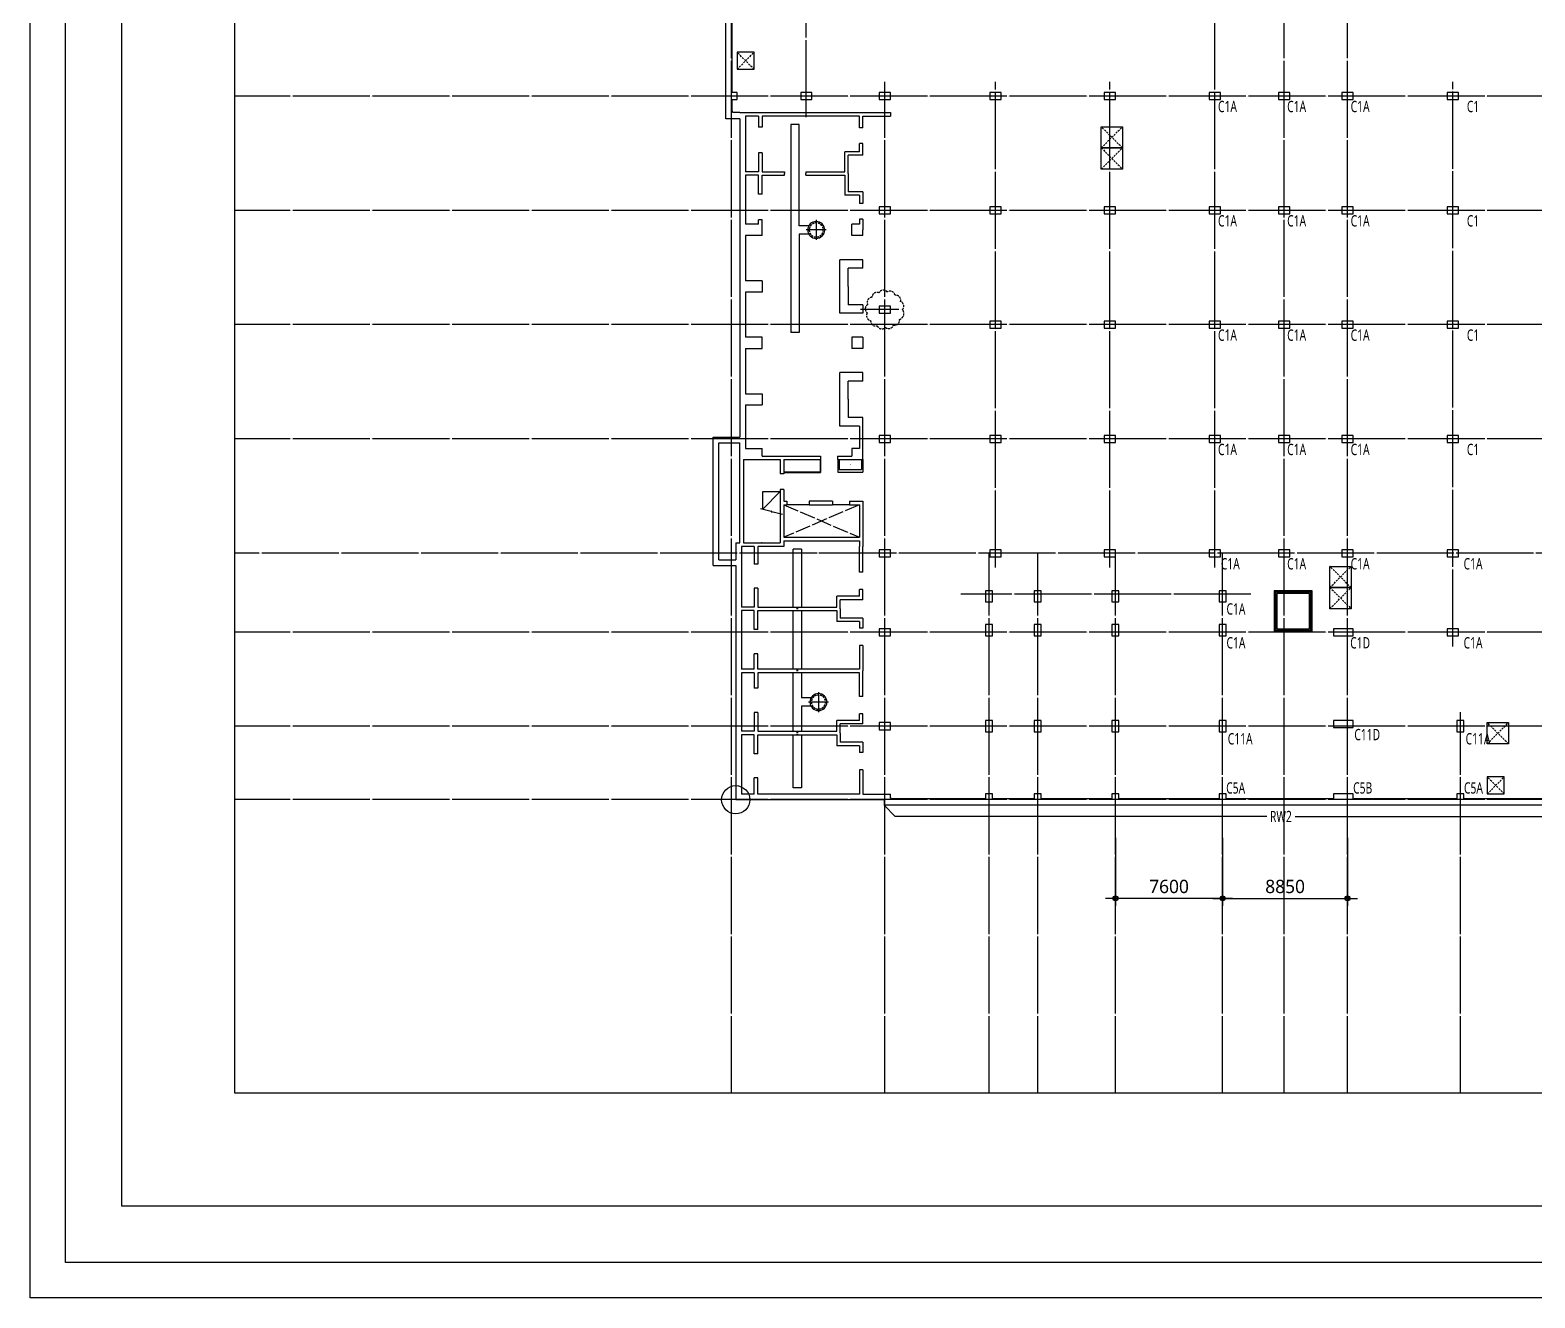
# Model space of a CAD drawing. Header units: millimetres. Extents: x 231380 to 990673, y -319231 to 132826.
# Drawn here: x 732193 to 838818, y -91174 to -1342 of the extents above; entities that cross this region are included whole.
import ezdxf
from ezdxf.enums import TextEntityAlignment as Align

# ---------------------------------------------------------------- set-up
doc = ezdxf.new("R2010")
doc.units = ezdxf.units.MM
doc.header["$LTSCALE"] = 91
for name, pattern in [('XS-지하주차장$0$CEN', [62, 60, -1, 0, -1]), ('XS-지하주차장$0$DDOT', [14, 12, -1, 0, -1]), ('XS-지하주차장$0$HID', [2.3, 1.5, -0.8])]:
    doc.linetypes.add(name, pattern=pattern)
doc.layers.get('Defpoints').update_dxf_attribs({"color": 145})
for name, color, linetype, plot in [('DEFPOINT', 144, 'Continuous', False), ('XS-지하주차장$0$0106', 3, 'XS-지하주차장$0$HID', False), ('XS-지하주차장$0$DEFPOINT', 144, 'Continuous', False), ('XS-지하주차장$0$POINT', 165, 'Continuous', False)]:
    doc.layers.add(name, color=color, linetype=linetype, plot=plot)
for name, color, linetype in [('DIM', 7, 'Continuous'), ('LEADER', 7, 'Continuous'), ('NAME-C', 1, 'Continuous'), ('NAME-W', 2, 'Continuous'), ('XS-지하주차장$0$CEN-P', 14, 'XS-지하주차장$0$CEN'), ('XS-지하주차장$0$COL', 2, 'Continuous'), ('XS-지하주차장$0$EL7', 7, 'Continuous'), ('XS-지하주차장$0$FP-CORE', 8, 'Continuous'), ('XS-지하주차장$0$OPEN', 9, 'XS-지하주차장$0$DDOT'), ('XS-지하주차장$0$STEEL', 9, 'Continuous'), ('XS-지하주차장$0$W1', 2, 'Continuous'), ('XS-지하주차장$0$W2', 9, 'Continuous'), ('XS-지하주차장$0$집수정', 21, 'Continuous'), ('XS-지하주차장$0$집수정-영구', 1, 'Continuous'), ('XS-지하주차장$0$집수정-우수', 6, 'Continuous'), ('XS-지하주차장$0$집수정-주동', 21, 'Continuous'), ('XS-지하주차장$0$트렌치-주동', 21, 'Continuous')]:
    doc.layers.add(name, color=color, linetype=linetype)
doc.styles.add('XS-지하주차장$0$맑은고딕', font='malgun.ttf')
doc.styles.add('맑은고딕', font='malgun.ttf')
doc.dimstyles.new('DIM_350', dxfattribs={"dimscale": 350, "dimtxt": 2.7, "dimasz": 1, "dimexe": 1.5, "dimexo": 2, "dimgap": 1, "dimtad": 1, "dimdec": 0, "dimzin": 0, "dimdsep": 46, "dimtxsty": '맑은고딕', "dimblk1": 'DIMDOT', "dimblk2": 'DIMDOT', "dimsah": 1, "dimcen": 0.09, "dimdle": 2, "dimclrd": 7, "dimclre": 7, "dimclrt": 3, "dimadec": 0, "dimazin": 0, "dimtfac": 1, "dimtdec": 0, "dimtix": 1, "dimtmove": 2, "dimatfit": 3, "dimldrblk": 'DIMDOT', "dimfxl": 0, "dimtolj": 1, "dimtzin": 0, "dimarcsym": 0})

# ---------------------------------------------------------------- blocks, each defined once
blk = doc.blocks.new('DIMDOT')
at = {"layer": 'DIM', "linetype": 'Continuous'}
blk.add_line((-2, 0), (2, 0), dxfattribs=at)
for radius in [0.5, 0.25]:
    blk.add_circle((0, 0), radius, dxfattribs=at)
blk = doc.blocks.new('*D341')
at = {"layer": 'Defpoints', "color": 0, "transparency": 16777216}
for p in [(809093, -57864), (816693, -57864), (809093, -62864)]:
    blk.add_point(p, dxfattribs=at)
at = {"layer": 'DIM', "color": 7, "lineweight": -2, "transparency": 16777216}
for p, q in [((809093, -58564), (809093, -63389)), ((816693, -58564), (816693, -63389)), ((816343, -62864), (809443, -62864))]:
    blk.add_line(p, q, dxfattribs=at)
at = {"layer": 'DIM', "color": 7, "lineweight": -2, "transparency": 16777216, "xscale": 350, "yscale": 350, "zscale": 350, "rotation": 180}
blk.add_blockref('DIMDOT', (809093, -62864), dxfattribs=at)
at = {"layer": 'DIM', "color": 7, "lineweight": -2, "transparency": 16777216, "xscale": 350, "yscale": 350, "zscale": 350}
blk.add_blockref('DIMDOT', (816693, -62864), dxfattribs=at)
at = {"layer": 'DIM', "color": 3, "transparency": 16777216, "insert": (812893, -62026), "char_height": 945, "attachment_point": 5, "style": '맑은고딕'}
blk.add_mtext('\\A1;7600', dxfattribs=at)
blk = doc.blocks.new('*D342')
at = {"layer": 'Defpoints', "color": 0, "transparency": 16777216}
for p in [(816693, -57864), (825543, -57864), (825543, -62864)]:
    blk.add_point(p, dxfattribs=at)
at = {"layer": 'DIM', "color": 7, "lineweight": -2, "transparency": 16777216}
for p, q in [((816693, -58564), (816693, -63389)), ((825543, -58564), (825543, -63389)), ((817043, -62864), (825193, -62864))]:
    blk.add_line(p, q, dxfattribs=at)
at = {"layer": 'DIM', "color": 7, "lineweight": -2, "transparency": 16777216, "xscale": 350, "yscale": 350, "zscale": 350, "rotation": 180}
blk.add_blockref('DIMDOT', (816693, -62864), dxfattribs=at)
at = {"layer": 'DIM', "color": 7, "lineweight": -2, "transparency": 16777216, "xscale": 350, "yscale": 350, "zscale": 350}
blk.add_blockref('DIMDOT', (825543, -62864), dxfattribs=at)
at = {"layer": 'DIM', "color": 3, "transparency": 16777216, "insert": (821118, -62026), "char_height": 945, "attachment_point": 5, "style": '맑은고딕'}
blk.add_mtext('\\A1;8850', dxfattribs=at)
blk = doc.blocks.new('XS-지하주차장$0$집수정-주동')
at = {"layer": 'XS-지하주차장$0$집수정-주동'}
for p, q in [((707, 0), (-707, 0)), ((0, 707), (0, -707))]:
    blk.add_line(p, q, dxfattribs=at)
blk.add_circle((0, 0), 600, dxfattribs=at)
at = {"layer": 'XS-지하주차장$0$집수정-주동', "linetype": 'XS-지하주차장$0$HID'}
blk.add_circle((0, 0), 500, dxfattribs=at)
blk = doc.blocks.new('XS-지하주차장$0$B2-3')
at = {"layer": 'XS-지하주차장$0$DEFPOINT', "color": 1}
for p, q in [((30520, 1550), (30470, 1550)), ((30495, 1575), (30495, 1525))]:
    blk.add_line(p, q, dxfattribs=at)
at = {"layer": 'XS-지하주차장$0$EL7'}
for p, q in [((27795, 7755), (27795, 6565)), ((27795, 4900), (27795, 3330))]:
    blk.add_line(p, q, dxfattribs=at)
at = {"layer": 'XS-지하주차장$0$FP-CORE'}
for p, q in [((26850, 1617.5), (26850, 2850)), ((26850, 2850), (28114.9, 1617.5)), ((28114.9, 1617.5), (26850, 1617.5))]:
    blk.add_line(p, q, dxfattribs=at)
blk.add_lwpolyline([(28487.1, 3006.5), (28286.5, 2257.9), (28329.9, 2246.3), (28230.1, 2221.2), (28273.5, 2209.6), (28072.9, 1461)], dxfattribs=at)
at = {"layer": 'XS-지하주차장$0$OPEN'}
for p, q in [((27795, 3100), (30095, 8465)), ((27795, 8465), (30095, 3100))]:
    blk.add_line(p, q, dxfattribs=at)
at = {"layer": 'XS-지하주차장$0$STEEL'}
for p, q in [((24595, 5710), (25495, 5710)), ((24595, 5680), (25465, 5680)), ((25465, 3100), (25465, 5680)), ((25495, 3100), (25495, 5710))]:
    blk.add_line(p, q, dxfattribs=at)
at = {"layer": 'XS-지하주차장$0$W1'}
for p, q in [((0, 0), (0, 10655)), ((0, 10655), (250, 10655)), ((250, 8715), (250, 10655)), ((48290, 8715), (48290, 10655)), ((48580, 10655), (48290, 10655)), ((48690, 10205), (48690, -300)), ((1075, 8715), (250, 8715)), ((1075, 8715), (1075, 8465)), ((3025, 8715), (2185, 8715)), ((2185, 8715), (2185, 8465)), ((3025, 8715), (3025, 7675)), ((5615, 8715), (6455, 8715)), ((5615, 8715), (5615, 7675)), ((6455, 8715), (6455, 8465)), ((7565, 8715), (8320, 8715)), ((7565, 8715), (7565, 8465)), ((8720, 8715), (8320, 8715)), ((8720, 8715), (8720, 7915)), ((11025, 8715), (10425, 8715)), ((10425, 8715), (10425, 7075)), ((11025, 8715), (11025, 7675)), ((13615, 8715), (14215, 8715)), ((13615, 8715), (13615, 7675)), ((14215, 8715), (14215, 7075)), ((15920, 8715), (16720, 8715)), ((15920, 8715), (15920, 7915)), ((16720, 8715), (16720, 7915)), ((19025, 8715), (18425, 8715)), ((18425, 8715), (18425, 7075)), ((19025, 8715), (19025, 7675)), ((24595, 8715), (21615, 8715)), ((21615, 8715), (21615, 7675)), ((24595, 6920), (24595, 8715)), ((27545, 8715), (30745, 8715)), ((27545, 7755), (27545, 8715)), ((32575, 8715), (30745, 8715)), ((32575, 8715), (32575, 8465)), ((34525, 8715), (33795, 8715)), ((33795, 8715), (33795, 8465)), ((34525, 8715), (34525, 7105)), ((35815, 8715), (36545, 8715)), ((35815, 8715), (35815, 7105)), ((36545, 8715), (36545, 8465)), ((37765, 8715), (39570, 8715)), ((37765, 8715), (37765, 8465)), ((41375, 8715), (39570, 8715)), ((41375, 8715), (41375, 8465)), ((43325, 8715), (42595, 8715)), ((42595, 8715), (42595, 8465)), ((43325, 8715), (43325, 7105)), ((44615, 8715), (45345, 8715)), ((44615, 8715), (44615, 7105)), ((45345, 8715), (45345, 8465)), ((46565, 8715), (48290, 8715)), ((46565, 8715), (46565, 8465)), ((1075, 8465), (250, 8465)), ((250, 8465), (250, 1565)), ((2775, 8465), (2185, 8465)), ((2775, 8465), (2775, 7425)), ((4320, 7675), (3025, 7675)), ((4320, 7675), (5615, 7675)), ((5865, 8465), (6455, 8465)), ((5865, 8465), (5865, 7425)), ((7565, 8465), (7920, 8465)), ((7920, 8465), (7920, 7915)), ((8720, 7915), (7920, 7915)), ((12320, 7675), (11025, 7675)), ((12320, 7675), (13615, 7675)), ((15920, 7915), (16720, 7915)), ((20320, 7675), (19025, 7675)), ((20320, 7675), (21615, 7675)), ((22215, 8465), (23795, 8465)), ((22215, 8465), (22215, 7075)), ((23795, 8465), (23795, 7915)), ((23795, 7915), (24345, 7915)), ((24345, 6920), (24345, 7915)), ((27545, 7755), (27795, 7755)), ((27795, 8465), (30095, 8465)), ((27795, 7755), (27795, 8465)), ((30095, 3100), (30095, 8465)), ((30345, 3100), (30345, 8465)), ((30345, 8465), (30745, 8465)), ((32575, 8465), (30745, 8465)), ((34275, 8465), (33795, 8465)), ((34275, 8465), (34275, 6855)), ((36065, 8465), (36545, 8465)), ((36065, 8465), (36065, 6855)), ((37765, 8465), (39445, 8465)), ((39445, 8465), (39445, 1265)), ((39695, 8465), (39695, 1265)), ((41375, 8465), (39695, 8465)), ((43075, 8465), (42595, 8465)), ((43075, 8465), (43075, 6855)), ((44865, 8465), (45345, 8465)), ((44865, 8465), (44865, 6855)), ((46565, 8465), (48290, 8465)), ((48290, 8465), (48290, 1265)), ((4195, 7425), (2775, 7425)), ((4195, 4655), (4195, 7425)), ((4445, 4655), (4445, 7425)), ((4445, 7425), (5865, 7425)), ((14215, 7075), (10425, 7075)), ((22215, 7075), (18425, 7075)), ((24345, 6920), (24595, 6920)), ((27545, 6565), (27545, 4900)), ((27545, 6565), (27795, 6565)), ((27795, 4900), (27795, 6565)), ((35045, 6855), (34275, 6855)), ((35170, 7105), (34525, 7105)), ((35045, 1265), (35045, 6855)), ((35170, 7105), (35815, 7105)), ((35295, 1265), (35295, 6855)), ((35295, 6855), (36065, 6855)), ((43845, 6855), (43075, 6855)), ((43970, 7105), (43325, 7105)), ((43845, 1265), (43845, 6855)), ((43970, 7105), (44615, 7105)), ((44095, 1265), (44095, 6855)), ((44095, 6855), (44865, 6855)), ((24345, 1565), (24345, 5710)), ((24345, 5710), (24595, 5710)), ((24595, 3100), (24595, 5710)), ((4195, 4655), (4320, 4655)), ((4445, 4655), (4320, 4655)), ((27545, 4900), (27795, 4900)), ((27545, 3330), (27795, 3330)), ((27545, 3100), (27545, 3330)), ((27795, 3100), (27795, 3330)), ((4195, 1565), (4195, 3155)), ((4195, 3155), (4320, 3155)), ((4445, 3155), (4320, 3155)), ((4445, 1565), (4445, 3155)), ((24595, 3100), (25595, 3100)), ((24595, 250), (24595, 2850)), ((24595, 2850), (25595, 2850)), ((25595, 3100), (25595, 2850)), ((26705, 3100), (27545, 3100)), ((26705, 3100), (26705, 2850)), ((26705, 2850), (30495, 2850)), ((27795, 3100), (30095, 3100)), ((30345, 3100), (30745, 3100)), ((30495, 250), (30495, 2850)), ((30745, 3100), (30745, 1265)), ((250, 1565), (1040, 1565)), ((250, 1315), (250, 400)), ((250, 1315), (1040, 1315)), ((1040, 1565), (1040, 1315)), ((2850, 1565), (4195, 1565)), ((2850, 1565), (2850, 1315)), ((2850, 1315), (4195, 1315)), ((4195, 1315), (4195, 400)), ((5790, 1565), (4445, 1565)), ((5790, 1315), (4445, 1315)), ((4445, 1315), (4445, 400)), ((5790, 1565), (5790, 1315)), ((8720, 1565), (7600, 1565)), ((7600, 1565), (7600, 1315)), ((7920, 1315), (7600, 1315)), ((7920, 1315), (7920, 400)), ((8720, 1565), (8720, 400)), ((11920, 1565), (11920, 400)), ((11920, 1565), (12720, 1565)), ((12720, 1565), (12720, 400)), ((16720, 1565), (15920, 1565)), ((15920, 1565), (15920, 400)), ((16720, 400), (16720, 1565)), ((19920, 1565), (20720, 1565)), ((19920, 400), (19920, 1565)), ((20720, 400), (20720, 1565)), ((23795, 400), (23795, 1565)), ((24345, 1565), (23795, 1565)), ((30745, 1265), (31990, 1265)), ((31990, 1265), (31990, 1015)), ((33700, 1265), (35045, 1265)), ((33700, 1265), (33700, 1015)), ((36640, 1265), (35295, 1265)), ((36640, 1265), (36640, 1015)), ((39445, 1265), (38350, 1265)), ((38350, 1265), (38350, 1015)), ((39695, 1265), (40790, 1265)), ((40790, 1265), (40790, 1015)), ((42500, 1265), (43845, 1265)), ((42500, 1265), (42500, 1015)), ((45440, 1265), (44095, 1265)), ((45440, 1265), (45440, 1015)), ((48290, 1265), (47150, 1265)), ((47150, 1265), (47150, 1015)), ((250, 400), (4195, 400)), ((4445, 400), (7920, 400)), ((8720, 400), (11920, 400)), ((12720, 400), (15920, 400)), ((16720, 400), (19920, 400)), ((20720, 400), (23795, 400)), ((24595, 250), (30495, 250)), ((30745, 1015), (30745, 100)), ((30745, 1015), (31990, 1015)), ((30745, 100), (35045, 100)), ((33700, 1015), (35045, 1015)), ((35045, 1015), (35045, 100)), ((36640, 1015), (35295, 1015)), ((35295, 1015), (35295, 100)), ((35295, 100), (39445, 100)), ((39445, 1015), (38350, 1015)), ((39445, 1015), (39445, 100)), ((39695, 1015), (39695, 100)), ((39695, 1015), (40790, 1015)), ((39695, 100), (43845, 100)), ((42500, 1015), (43845, 1015)), ((43845, 1015), (43845, 100)), ((45440, 1015), (44095, 1015)), ((44095, 1015), (44095, 100)), ((44095, 100), (48290, 100)), ((48290, 1015), (47150, 1015)), ((48290, 1015), (48290, 100)), ((450, 0), (22995, 0)), ((22995, -1900), (22995, 0)), ((30495, 0), (23395, 0)), ((23395, -1500), (23395, 0)), ((30495, -300), (30495, 0)), ((30495, -300), (31695, -300)), ((31695, -1500), (31695, -300)), ((32095, -1900), (32095, -300)), ((32095, -300), (48690, -300)), ((32095, -1900), (22995, -1900)), ((31695, -1500), (23395, -1500))]:
    blk.add_line(p, q, dxfattribs=at)
at = {"layer": 'XS-지하주차장$0$W2'}
for p, q in [((24595, 8700), (25480, 8700)), ((24595, 8610), (25290, 8610)), ((25290, 7025), (25290, 8610)), ((25480, 6935), (25480, 8700)), ((24595, 7025), (25290, 7025)), ((24595, 6935), (25480, 6935))]:
    blk.add_line(p, q, dxfattribs=at)
at = {"layer": 'XS-지하주차장$0$트렌치-주동'}
for p, q in [((8020, 4885.4), (8020, 4205)), ((8620, 4885.4), (8620, 4205)), ((30945, 4360), (35045, 4360)), ((30945, 4360), (30945, 3760)), ((35295, 4360), (39445, 4360)), ((39695, 4360), (41470, 4360)), ((41470, 5040.4), (41470, 4360)), ((42070, 5040.4), (42070, 4360)), ((42070, 4360), (43845, 4360)), ((44095, 4360), (47840, 4360)), ((47840, 4360), (47840, 3760)), ((8020, 4205), (850, 4205)), ((850, 4205), (850, 3605)), ((850, 3605), (15595, 3605)), ((8620, 4205), (15595, 4205)), ((15595, 4205), (15595, 3605)), ((35045, 3760), (30945, 3760)), ((39445, 3760), (35295, 3760)), ((43845, 3760), (39695, 3760)), ((47840, 3760), (44095, 3760))]:
    blk.add_line(p, q, dxfattribs=at)
at = {"layer": 'XS-지하주차장$0$트렌치-주동', "linetype": 'XS-지하주차장$0$HID'}
for p, q in [((35045, 4085), (35295, 4085)), ((35045, 4035), (35295, 4035)), ((39445, 4085), (39695, 4085)), ((39445, 4035), (39695, 4035)), ((43845, 4085), (44095, 4085)), ((43845, 4035), (44095, 4035))]:
    blk.add_line(p, q, dxfattribs=at)
at = {"layer": 'XS-지하주차장$0$집수정-주동', "xscale": -1}
for p in [(8320, 5405), (41770, 5560)]:
    blk.add_blockref('XS-지하주차장$0$집수정-주동', p, dxfattribs=at)
at = {"layer": 'XS-지하주차장$0$DEFPOINT', "color": 1, "style": 'XS-지하주차장$0$맑은고딕', "width": 0.8}
blk.add_text('ST', height=50, dxfattribs=at).set_placement((24942.5, 7817.5), align=Align.MIDDLE_CENTER)
blk = doc.blocks.new('XS-지하주차장$0$집수정-1.5x1.5-영구')
at = {"layer": 'XS-지하주차장$0$집수정-영구', "linetype": 'XS-지하주차장$0$HID'}
for p, q in [((1500, 0), (0, 1500)), ((0, 0), (1500, 1500))]:
    blk.add_line(p, q, dxfattribs=at)
at = {"layer": 'XS-지하주차장$0$집수정-영구'}
blk.add_lwpolyline([(0, 0), (0, 1500), (1500, 1500), (1500, 0)], close=True, dxfattribs=at)
blk = doc.blocks.new('XS-지하주차장$0$집수정-1.2x1.2')
at = {"layer": 'XS-지하주차장$0$집수정'}
for p, q in [((0, 0), (0, 1200)), ((0, 1200), (1200, 1200)), ((1200, 1200), (1200, 0)), ((1200, 0), (0, 0))]:
    blk.add_line(p, q, dxfattribs=at)
at = {"layer": 'XS-지하주차장$0$집수정', "linetype": 'XS-지하주차장$0$HID'}
for p, q in [((0, 0), (1200, 1200)), ((0, 1200), (1200, 0))]:
    blk.add_line(p, q, dxfattribs=at)

msp = doc.modelspace()

# ---------------------------------------------------------------- linework, layer by layer
at = {"layer": 'DEFPOINT'}
for points in [[(732192.6, 132825.8), (985172.6, 132825.8), (985172.6, -91174.2), (732192.6, -91174.2)], [(734692.6, 130325.8), (982672.6, 130325.8), (982672.6, -88674.2), (734692.6, -88674.2)], [(738692.6, 126325.8), (978672.6, 126325.8), (978672.6, -84674.2), (738692.6, -84674.2)]]:
    msp.add_lwpolyline(points, close=True, dxfattribs=at)
at = {"layer": 'LEADER'}
for points in [[(819820.1, -57064.2), (793497.6, -57064.2), (792697.6, -56264.2)], [(821820.1, -57064.2), (848142.6, -57064.2), (848942.6, -56264.2)]]:
    msp.add_lwpolyline(points, dxfattribs=at)
at = {"layer": 'XS-지하주차장$0$0106'}
msp.add_lwpolyline([(794010.1, -21149.2, 0.52056705), (793870.2, -20571.5, 0.52056705), (793481.5, -20121.9, 0.52056705), (792930.1, -19900, 0.52056705), (792338.3, -19954.9, 0.52056705), (791837.2, -20274.6, 0.52056705), (791537.9, -20788.1, 0.52056705), (791506.8, -21381.7, 0.52056705), (791750.7, -21923.7, 0.52056705), (792215.5, -22294.1, 0.52056705), (792798.4, -22410.6, 0.52056705), (793369.9, -22247.6, 0.52056705), (793803.6, -21841.1, 0.52056705)], format="xyb", close=True, dxfattribs=at)
at = {"layer": 'XS-지하주차장$0$CEN-P'}
for p, q in [((781892.6, -76674.2), (781892.6, 118325.8)), ((787192.6, -7504.2), (787192.6, 118325.8)), ((816142.6, -39414.2), (816142.6, 118325.8)), ((825542.6, -76674.2), (825542.6, 118325.8)), ((792747.6, -76674.2), (792747.6, -5014.2)), ((970672.6, -6014.2), (746692.6, -6014.2)), ((970672.6, -14114.2), (746692.6, -14114.2)), ((793747.6, -21149.2), (791022.6, -21149.2)), ((970672.6, -22214.2), (746692.6, -22214.2)), ((970672.6, -30314.2), (746692.6, -30314.2)), ((849992.6, -38414.2), (746692.6, -38414.2)), ((800142.6, -76674.2), (800142.6, -38414.2)), ((823042.6, -41164.2), (820342.6, -41164.2)), ((820442.6, -41064.2), (820442.6, -43964.2)), ((822942.6, -43964.2), (822942.6, -41064.2)), ((970672.6, -44014.2), (746692.6, -44014.2)), ((820342.6, -43864.2), (823042.6, -43864.2)), ((833542.6, -76674.2), (833542.6, -49664.2)), ((970672.6, -50664.2), (746692.6, -50664.2)), ((970672.6, -55864.2), (746692.6, -55864.2))]:
    msp.add_line(p, q, dxfattribs=at)
at = {"layer": 'XS-지하주차장$0$CEN-P', "color": 124}
for p, q in [((821042.6, -76674.2), (821042.6, 9325.8)), ((803592.6, -76674.2), (803592.6, -38414.2)), ((809092.6, -76674.2), (809092.6, -38414.2)), ((816692.6, -76674.2), (816692.6, -38414.2)), ((818692.6, -41314.2), (798142.6, -41314.2))]:
    msp.add_line(p, q, dxfattribs=at)
at = {"layer": 'XS-지하주차장$0$CEN-P', "color": 181}
for p, q in [((800592.6, -39414.2), (800592.6, -5014.2)), ((808692.6, -39414.2), (808692.6, -5014.2)), ((832992.6, -45014.2), (832992.6, -5014.2))]:
    msp.add_line(p, q, dxfattribs=at)
at = {"layer": 'XS-지하주차장$0$COL'}
for p, q in [((781492.6, -7634.2), (781492.6, 1485.8)), ((781942.6, -5764.2), (781942.6, 1235.8)), ((782292.6, -5764.2), (781942.6, -5764.2)), ((781942.6, -7134.2), (781942.6, -6264.2)), ((781942.6, -6264.2), (782292.6, -6264.2)), ((782292.6, -6264.2), (782292.6, -5764.2)), ((781992.6, -7134.2), (781942.6, -7134.2)), ((781992.6, -7184.2), (781992.6, -7134.2)), ((782492.6, -7184.2), (781992.6, -7184.2)), ((782492.6, -7634.2), (781492.6, -7634.2)), ((792697.6, -55874.2), (792697.6, -56264.2)), ((848942.6, -56264.2), (792697.6, -56264.2)), ((793197.6, -55764.2), (793147.6, -55764.2)), ((793197.6, -55764.2), (793197.6, -55814.2)), ((799892.6, -55814.2), (793197.6, -55814.2)), ((800392.6, -55464.2), (799892.6, -55464.2)), ((799892.6, -55464.2), (799892.6, -55814.2)), ((800392.6, -55814.2), (800392.6, -55464.2)), ((803342.6, -55814.2), (800392.6, -55814.2)), ((803842.6, -55464.2), (803342.6, -55464.2)), ((803342.6, -55464.2), (803342.6, -55814.2)), ((803842.6, -55814.2), (803842.6, -55464.2)), ((808842.6, -55814.2), (803842.6, -55814.2)), ((809342.6, -55464.2), (808842.6, -55464.2)), ((808842.6, -55464.2), (808842.6, -55814.2)), ((809342.6, -55814.2), (809342.6, -55464.2)), ((816442.6, -55814.2), (809342.6, -55814.2)), ((816942.6, -55464.2), (816442.6, -55464.2)), ((816442.6, -55464.2), (816442.6, -55814.2)), ((816942.6, -55814.2), (816942.6, -55464.2)), ((824542.6, -55814.2), (816942.6, -55814.2)), ((825942.6, -55464.2), (824542.6, -55464.2)), ((824542.6, -55464.2), (824542.6, -55814.2)), ((825942.6, -55814.2), (825942.6, -55464.2)), ((833292.6, -55814.2), (825942.6, -55814.2)), ((833792.6, -55464.2), (833292.6, -55464.2)), ((833292.6, -55464.2), (833292.6, -55814.2)), ((833792.6, -55814.2), (833792.6, -55464.2)), ((841292.6, -55814.2), (833792.6, -55814.2))]:
    msp.add_line(p, q, dxfattribs=at)
for points in [[(786792.6, -5764.2), (786792.6, -6264.2), (787592.6, -6264.2), (787592.6, -5764.2)], [(792347.6, -5764.2), (792347.6, -6264.2), (793147.6, -6264.2), (793147.6, -5764.2)], [(800192.6, -5764.2), (800192.6, -6264.2), (800992.6, -6264.2), (800992.6, -5764.2)], [(808292.6, -5764.2), (808292.6, -6264.2), (809092.6, -6264.2), (809092.6, -5764.2)], [(815742.6, -5764.2), (815742.6, -6264.2), (816542.6, -6264.2), (816542.6, -5764.2)], [(820642.6, -5764.2), (820642.6, -6264.2), (821442.6, -6264.2), (821442.6, -5764.2)], [(825142.6, -5764.2), (825142.6, -6264.2), (825942.6, -6264.2), (825942.6, -5764.2)], [(832592.6, -5764.2), (832592.6, -6264.2), (833392.6, -6264.2), (833392.6, -5764.2)], [(792347.6, -13864.2), (792347.6, -14364.2), (793147.6, -14364.2), (793147.6, -13864.2)], [(800192.6, -13864.2), (800192.6, -14364.2), (800992.6, -14364.2), (800992.6, -13864.2)], [(808292.6, -13864.2), (808292.6, -14364.2), (809092.6, -14364.2), (809092.6, -13864.2)], [(815742.6, -13864.2), (815742.6, -14364.2), (816542.6, -14364.2), (816542.6, -13864.2)], [(820642.6, -13864.2), (820642.6, -14364.2), (821442.6, -14364.2), (821442.6, -13864.2)], [(825142.6, -13864.2), (825142.6, -14364.2), (825942.6, -14364.2), (825942.6, -13864.2)], [(832592.6, -13864.2), (832592.6, -14364.2), (833392.6, -14364.2), (833392.6, -13864.2)], [(792347.6, -20899.2), (792347.6, -21399.2), (793147.6, -21399.2), (793147.6, -20899.2)], [(800192.6, -21964.2), (800192.6, -22464.2), (800992.6, -22464.2), (800992.6, -21964.2)], [(808292.6, -21964.2), (808292.6, -22464.2), (809092.6, -22464.2), (809092.6, -21964.2)], [(815742.6, -21964.2), (815742.6, -22464.2), (816542.6, -22464.2), (816542.6, -21964.2)], [(820642.6, -21964.2), (820642.6, -22464.2), (821442.6, -22464.2), (821442.6, -21964.2)], [(825142.6, -21964.2), (825142.6, -22464.2), (825942.6, -22464.2), (825942.6, -21964.2)], [(832592.6, -21964.2), (832592.6, -22464.2), (833392.6, -22464.2), (833392.6, -21964.2)], [(792347.6, -30064.2), (792347.6, -30564.2), (793147.6, -30564.2), (793147.6, -30064.2)], [(800192.6, -30064.2), (800192.6, -30564.2), (800992.6, -30564.2), (800992.6, -30064.2)], [(808292.6, -30064.2), (808292.6, -30564.2), (809092.6, -30564.2), (809092.6, -30064.2)], [(815742.6, -30064.2), (815742.6, -30564.2), (816542.6, -30564.2), (816542.6, -30064.2)], [(820642.6, -30064.2), (820642.6, -30564.2), (821442.6, -30564.2), (821442.6, -30064.2)], [(825142.6, -30064.2), (825142.6, -30564.2), (825942.6, -30564.2), (825942.6, -30064.2)], [(832592.6, -30064.2), (832592.6, -30564.2), (833392.6, -30564.2), (833392.6, -30064.2)], [(792347.6, -38164.2), (792347.6, -38664.2), (793147.6, -38664.2), (793147.6, -38164.2)], [(800192.6, -38164.2), (800192.6, -38664.2), (800992.6, -38664.2), (800992.6, -38164.2)], [(808292.6, -38164.2), (808292.6, -38664.2), (809092.6, -38664.2), (809092.6, -38164.2)], [(815742.6, -38164.2), (815742.6, -38664.2), (816542.6, -38664.2), (816542.6, -38164.2)], [(820642.6, -38164.2), (820642.6, -38664.2), (821442.6, -38664.2), (821442.6, -38164.2)], [(825142.6, -38164.2), (825142.6, -38664.2), (825942.6, -38664.2), (825942.6, -38164.2)], [(832592.6, -38164.2), (832592.6, -38664.2), (833392.6, -38664.2), (833392.6, -38164.2)], [(800392.6, -41064.2), (799892.6, -41064.2), (799892.6, -41864.2), (800392.6, -41864.2)], [(803842.6, -41064.2), (803342.6, -41064.2), (803342.6, -41864.2), (803842.6, -41864.2)], [(809342.6, -41064.2), (808842.6, -41064.2), (808842.6, -41864.2), (809342.6, -41864.2)], [(816942.6, -41064.2), (816442.6, -41064.2), (816442.6, -41864.2), (816942.6, -41864.2)], [(820342.6, -43964.2), (823042.6, -43964.2), (823042.6, -41064.2), (820342.6, -41064.2)], [(820542.6, -43764.2), (822842.6, -43764.2), (822842.6, -41264.2), (820542.6, -41264.2)], [(800392.6, -43464.2), (799892.6, -43464.2), (799892.6, -44264.2), (800392.6, -44264.2)], [(803842.6, -43464.2), (803342.6, -43464.2), (803342.6, -44264.2), (803842.6, -44264.2)], [(809342.6, -43464.2), (808842.6, -43464.2), (808842.6, -44264.2), (809342.6, -44264.2)], [(816942.6, -43464.2), (816442.6, -43464.2), (816442.6, -44264.2), (816942.6, -44264.2)], [(792347.6, -43764.2), (792347.6, -44264.2), (793147.6, -44264.2), (793147.6, -43764.2)], [(824542.6, -43764.2), (824542.6, -44264.2), (825942.6, -44264.2), (825942.6, -43764.2)], [(832592.6, -43764.2), (832592.6, -44264.2), (833392.6, -44264.2), (833392.6, -43764.2)], [(792347.6, -50414.2), (792347.6, -50914.2), (793147.6, -50914.2), (793147.6, -50414.2)], [(800392.6, -50264.2), (799892.6, -50264.2), (799892.6, -51064.2), (800392.6, -51064.2)], [(803842.6, -50264.2), (803342.6, -50264.2), (803342.6, -51064.2), (803842.6, -51064.2)], [(809342.6, -50264.2), (808842.6, -50264.2), (808842.6, -51064.2), (809342.6, -51064.2)], [(816942.6, -50264.2), (816442.6, -50264.2), (816442.6, -51064.2), (816942.6, -51064.2)], [(824542.6, -50264.2), (824542.6, -50764.2), (825942.6, -50764.2), (825942.6, -50264.2)], [(833792.6, -50264.2), (833292.6, -50264.2), (833292.6, -51064.2), (833792.6, -51064.2)]]:
    msp.add_lwpolyline(points, close=True, dxfattribs=at)
at = {"layer": 'XS-지하주차장$0$DEFPOINT'}
msp.add_lwpolyline([(746692.6, -76674.2), (746692.6, 118325.8), (970672.6, 118325.8), (970672.6, -76674.2)], close=True, dxfattribs=at)
at = {"layer": 'XS-지하주차장$0$POINT'}
msp.add_circle((782192.6, -55874.2), 1000, dxfattribs=at)
at = {"layer": 'XS-지하주차장$0$집수정-우수', "linetype": 'XS-지하주차장$0$HID'}
for p, q in [((809592.6, -9689.2), (808092.6, -8189.2)), ((808092.6, -9689.2), (809592.6, -8189.2)), ((825792.6, -40839.2), (824292.6, -39339.2)), ((824292.6, -40839.2), (825792.6, -39339.2)), ((824292.6, -42339.2), (825792.6, -40839.2)), ((824292.6, -40839.2), (825792.6, -42339.2))]:
    msp.add_line(p, q, dxfattribs=at)
at = {"layer": 'XS-지하주차장$0$집수정-우수'}
for points in [[(808092.6, -9689.2), (808092.6, -8189.2), (809592.6, -8189.2), (809592.6, -9689.2)], [(824292.6, -40839.2), (824292.6, -39339.2), (825792.6, -39339.2), (825792.6, -40839.2)], [(824292.6, -40839.2), (825792.6, -40839.2), (825792.6, -42339.2), (824292.6, -42339.2)]]:
    msp.add_lwpolyline(points, close=True, dxfattribs=at)

# ---------------------------------------------------------------- block references
at = {"layer": 'XS-지하주차장$0$W1', "rotation": 270}
msp.add_blockref('XS-지하주차장$0$B2-3', (782492.6, -7184.2), dxfattribs=at)
at = {"layer": 'XS-지하주차장$0$집수정', "xscale": -1}
for p, rotation in [((782292.6, -4114.2), 270.000000000001), ((835442.6, -55464.2), 270)]:
    msp.add_blockref('XS-지하주차장$0$집수정-1.2x1.2', p, dxfattribs=dict(at, rotation=rotation))
at = {"layer": 'XS-지하주차장$0$집수정-영구', "rotation": 270}
msp.add_blockref('XS-지하주차장$0$집수정-1.5x1.5-영구', (808092.6, -9689.2), dxfattribs=at)
at = {"layer": 'XS-지하주차장$0$집수정-영구'}
msp.add_blockref('XS-지하주차장$0$집수정-1.5x1.5-영구', (835442.6, -51914.2), dxfattribs=at)

# ---------------------------------------------------------------- texts
at = {"layer": 'NAME-C', "style": '맑은고딕', "width": 0.7}
for s, p in [('C1A', (817035.8, -6756.6)), ('C1A', (821935.8, -6756.6)), ('C1A', (826435.8, -6756.6)), ('C1', (834435.8, -6756.6)), ('C1A', (817035.8, -14856.6)), ('C1A', (821935.8, -14856.6)), ('C1A', (826435.8, -14856.6)), ('C1', (834435.8, -14856.6)), ('C1A', (817035.8, -22956.6)), ('C1A', (821935.8, -22956.6)), ('C1A', (826435.8, -22956.6)), ('C1', (834435.8, -22956.6)), ('C1A', (817035.8, -31056.6)), ('C1A', (821935.8, -31056.6)), ('C1A', (826435.8, -31056.6)), ('C1', (834435.8, -31056.6)), ('C1A', (817235.8, -39156.6)), ('C1A', (821935.8, -39156.6)), ('C1A', (826435.8, -39156.6)), ('C1A', (834435.8, -39156.6)), ('C1A', (817635.8, -42356.6)), ('C1A', (817635.8, -44756.6)), ('C1D', (826435.8, -44756.6)), ('C1A', (834435.8, -44756.6)), ('C11A', (817935.8, -51556.6)), ('C11D', (826935.8, -51256.6)), ('C11A', (834785.8, -51556.6)), ('C5A', (817614.1, -55038.5)), ('C5B', (826614.1, -55038.5)), ('C5A', (834464.1, -55038.5))]:
    msp.add_text(s, height=800, dxfattribs=at).set_placement(p, align=Align.MIDDLE)
at = {"layer": 'NAME-W', "style": '맑은고딕', "width": 0.7}
msp.add_text('RW2', height=800, dxfattribs=at).set_placement((820820.1, -57064.2), align=Align.MIDDLE_CENTER)

# ---------------------------------------------------------------- dimensions: what is measured, and where the dimension line sits
at = {"layer": 'DIM'}
dim = msp.add_linear_dim(base=(809092.6, -62864.2), p1=(816692.6, -57864.2), p2=(809092.6, -57864.2), angle=180, dimstyle='DIM_350', dxfattribs=at)
dim.commit()
dim.dimension.update_dxf_attribs({"geometry": '*D341', "text_midpoint": (812892.6, -62026)})
dim = msp.add_linear_dim(base=(825542.6, -62864.2), p1=(816692.6, -57864.2), p2=(825542.6, -57864.2), dimstyle='DIM_350', dxfattribs=at)
dim.commit()
dim.dimension.update_dxf_attribs({"geometry": '*D342', "text_midpoint": (821117.6, -62026)})

doc.saveas('drawing.dxf')
